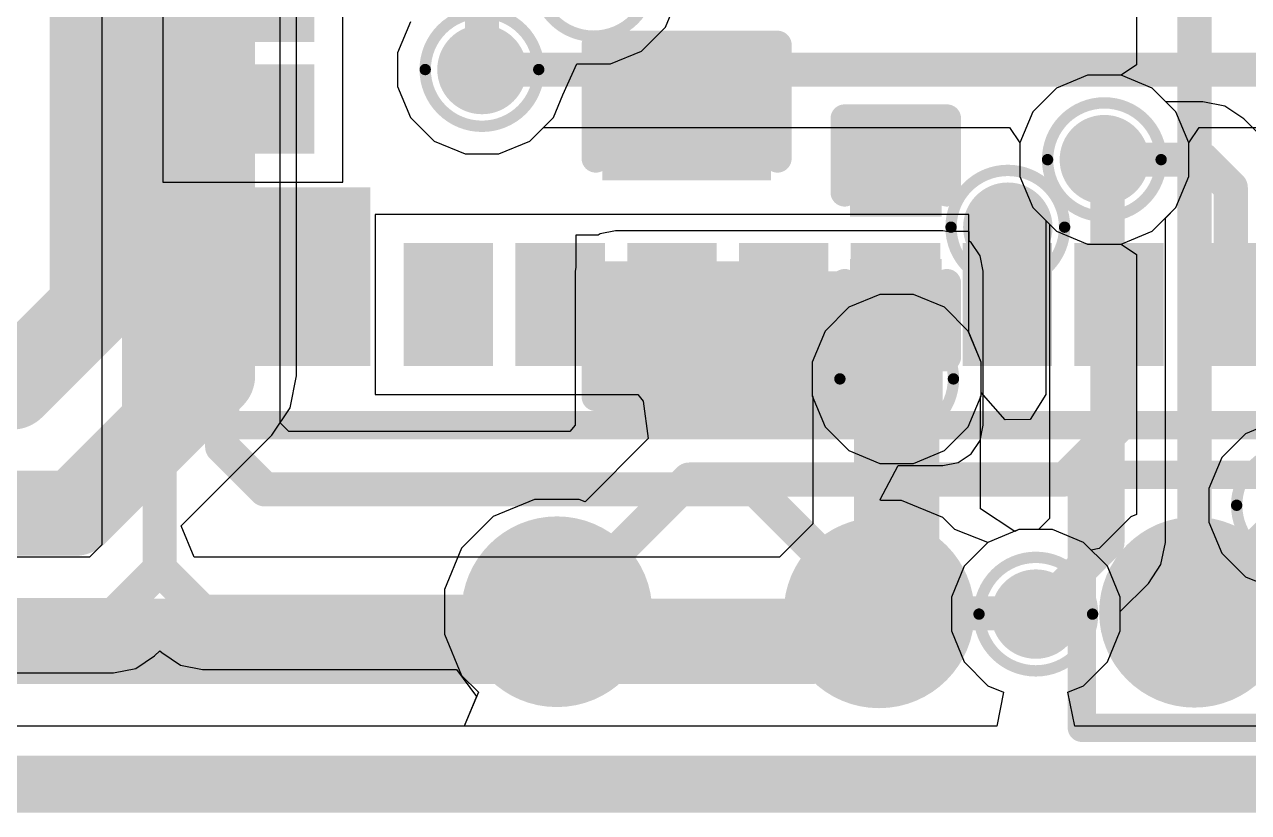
# Model space of a CAD drawing. Header units: inches. Extents: x -10 to 344, y -7 to 75.
# Drawn here: x 29.32 to 34.79, y -0.13 to 3.4 of the extents above; entities that cross this region are included whole.
import ezdxf

# ---------------------------------------------------------------- set-up
doc = ezdxf.new("R2010")
doc.units = ezdxf.units.IN
for name, color, linetype in [('Board Outline', 216, 'Continuous'), ('Bottom Layer', 5, 'Continuous'), ('Bottom Overlay', 54, 'Continuous'), ('Bottom Paste', 16, 'Continuous'), ('Bottom Solder', 6, 'Continuous'), ('Drill Drawing', 1, 'Continuous'), ('Mid Layer 1', 16, 'Continuous'), ('Mid Layer 2', 76, 'Continuous'), ('Top Layer', 1, 'Continuous'), ('Top Overlay', 2, 'Continuous'), ('Top Paste', 8, 'Continuous'), ('Top Solder', 216, 'Continuous'), ('Via Holes', 16, 'Continuous')]:
    doc.layers.add(name, color=color, linetype=linetype)

# ---------------------------------------------------------------- blocks, each defined once
blk = doc.blocks.new('T____________0_5___8')
at = {"layer": 'Top Layer'}
h = blk.add_hatch(color=1, dxfattribs=at)
edge = h.paths.add_edge_path()
edge.add_arc((0, 0), 0.325, 0, 360)
at = {"layer": 'Top Paste'}
h = blk.add_hatch(color=8, dxfattribs=at)
edge = h.paths.add_edge_path()
edge.add_arc((0, 0), 0.325, 0, 360)
at = {"layer": 'Top Solder'}
h = blk.add_hatch(color=216, dxfattribs=at)
edge = h.paths.add_edge_path()
edge.add_arc((0, 0), 0.4266, 0, 360)
blk = doc.blocks.new('T____________0_5___9')
at = {"layer": 'Top Layer'}
h = blk.add_hatch(color=1, dxfattribs=at)
edge = h.paths.add_edge_path()
edge.add_arc((0, 0), 0.325, 0, 360)
at = {"layer": 'Top Paste'}
h = blk.add_hatch(color=8, dxfattribs=at)
edge = h.paths.add_edge_path()
edge.add_arc((0, 0), 0.325, 0, 360)
at = {"layer": 'Top Solder'}
h = blk.add_hatch(color=216, dxfattribs=at)
edge = h.paths.add_edge_path()
edge.add_arc((0, 0), 0.4266, 0, 360)
blk = doc.blocks.new('NRF9151_LACA_R_30')
at = {"layer": 'Top Layer'}
for points in [[(1.4, 5.35), (1.4, 4.9), (1.1, 4.9), (1.1, 5.35)], [(1.9, 5.35), (1.9, 4.9), (1.6, 4.9), (1.6, 5.35)], [(2.4, 5.35), (2.4, 4.9), (2.1, 4.9), (2.1, 5.35)], [(2.9, 5.35), (2.9, 4.9), (2.6, 4.9), (2.6, 5.35)], [(3.4, 5.35), (3.4, 4.9), (3.1, 4.9), (3.1, 5.35)], [(3.9, 5.35), (3.9, 4.9), (3.6, 4.9), (3.6, 5.35)], [(4.4, 5.35), (4.4, 4.9), (4.1, 4.9), (4.1, 5.35)], [(4.6, 4.9), (4.6, 5.35), (4.9, 5.35), (4.9, 4.9)], [(5.15, 5.35), (5.85, 5.35), (5.85, 4.65), (5.15, 4.65)], [(5.4, 4.4), (5.85, 4.4), (5.85, 4.1), (5.4, 4.1)], [(5.4, 3.9), (5.85, 3.9), (5.85, 3.6), (5.4, 3.6)]]:
    blk.add_hatch(color=1, dxfattribs=at).paths.add_polyline_path(points)
at = {"layer": 'Top Paste'}
for points in [[(1.4, 5.35), (1.4, 4.9), (1.1, 4.9), (1.1, 5.35)], [(1.9, 5.35), (1.9, 4.9), (1.6, 4.9), (1.6, 5.35)], [(2.4, 5.35), (2.4, 4.9), (2.1, 4.9), (2.1, 5.35)], [(2.9, 5.35), (2.9, 4.9), (2.6, 4.9), (2.6, 5.35)], [(3.4, 5.35), (3.4, 4.9), (3.1, 4.9), (3.1, 5.35)], [(3.9, 5.35), (3.9, 4.9), (3.6, 4.9), (3.6, 5.35)], [(4.4, 5.35), (4.4, 4.9), (4.1, 4.9), (4.1, 5.35)], [(4.6, 4.9), (4.6, 5.35), (4.9, 5.35), (4.9, 4.9)], [(5.15, 5.35), (5.85, 5.35), (5.85, 4.65), (5.15, 4.65)], [(5.4, 4.4), (5.85, 4.4), (5.85, 4.1), (5.4, 4.1)], [(5.4, 3.9), (5.85, 3.9), (5.85, 3.6), (5.4, 3.6)]]:
    blk.add_hatch(color=8, dxfattribs=at).paths.add_polyline_path(points)
at = {"layer": 'Top Solder'}
for points in [[(1.45, 5.4), (1.45, 4.85), (1.05, 4.85), (1.05, 5.4)], [(1.95, 5.4), (1.95, 4.85), (1.55, 4.85), (1.55, 5.4)], [(2.45, 5.4), (2.45, 4.85), (2.05, 4.85), (2.05, 5.4)], [(2.95, 5.4), (2.95, 4.85), (2.55, 4.85), (2.55, 5.4)], [(3.45, 5.4), (3.45, 4.85), (3.05, 4.85), (3.05, 5.4)], [(3.95, 5.4), (3.95, 4.85), (3.55, 4.85), (3.55, 5.4)], [(4.45, 5.4), (4.45, 4.85), (4.05, 4.85), (4.05, 5.4)], [(4.55, 4.85), (4.55, 5.4), (4.95, 5.4), (4.95, 4.85)], [(5.1, 5.4), (5.9, 5.4), (5.9, 4.6), (5.1, 4.6)], [(5.35, 4.45), (5.9, 4.45), (5.9, 4.05), (5.35, 4.05)], [(5.35, 3.95), (5.9, 3.95), (5.9, 3.55), (5.35, 3.55)]]:
    blk.add_hatch(color=216, dxfattribs=at).paths.add_polyline_path(points)
at = {"layer": 'Top Overlay', "const_width": 0.127}
for points in [[(6.1468, 5.6642), (-6.1468, 5.6642)], [(6.1468, 5.6642), (6.1468, -5.6642)]]:
    blk.add_lwpolyline(points, dxfattribs=at)
at = {"layer": 'Top Overlay', "const_width": 0.0635}
blk.add_lwpolyline([(6.115, 5.6642, 1), (6.1786, 5.6642, 1)], format="xyb", close=True, dxfattribs=at)
blk.add_lwpolyline([(6.115, 5.6642, 1), (6.1786, 5.6642, 1)], format="xyb", close=True, dxfattribs=at)
blk = doc.blocks.new('T____________0_5___36')
at = {"layer": 'Top Layer'}
h = blk.add_hatch(color=1, dxfattribs=at)
edge = h.paths.add_edge_path()
edge.add_arc((0, 0), 0.325, 0, 360)
at = {"layer": 'Top Paste'}
h = blk.add_hatch(color=8, dxfattribs=at)
edge = h.paths.add_edge_path()
edge.add_arc((0, 0), 0.325, 0, 360)
at = {"layer": 'Top Solder'}
h = blk.add_hatch(color=216, dxfattribs=at)
edge = h.paths.add_edge_path()
edge.add_arc((0, 0), 0.4266, 0, 360)
blk = doc.blocks.new('T____________0_5___B_39')
at = {"layer": 'Bottom Layer'}
h = blk.add_hatch(color=5, dxfattribs=at)
edge = h.paths.add_edge_path()
edge.add_arc((0, 0), 0.325, 0, 360)
at = {"layer": 'Bottom Paste'}
h = blk.add_hatch(color=16, dxfattribs=at)
edge = h.paths.add_edge_path()
edge.add_arc((0, 0), 0.325, 0, 360)
at = {"layer": 'Bottom Solder'}
h = blk.add_hatch(color=6, dxfattribs=at)
edge = h.paths.add_edge_path()
edge.add_arc((0, 0), 0.4266, 0, 360)
blk = doc.blocks.new('T____________0_5___B_40')
at = {"layer": 'Bottom Layer'}
h = blk.add_hatch(color=5, dxfattribs=at)
edge = h.paths.add_edge_path()
edge.add_arc((0, 0), 0.325, 0, 360)
at = {"layer": 'Bottom Paste'}
h = blk.add_hatch(color=16, dxfattribs=at)
edge = h.paths.add_edge_path()
edge.add_arc((0, 0), 0.325, 0, 360)
at = {"layer": 'Bottom Solder'}
h = blk.add_hatch(color=6, dxfattribs=at)
edge = h.paths.add_edge_path()
edge.add_arc((0, 0), 0.4266, 0, 360)
blk = doc.blocks.new('T____________0_5___B_41')
at = {"layer": 'Bottom Layer'}
h = blk.add_hatch(color=5, dxfattribs=at)
edge = h.paths.add_edge_path()
edge.add_arc((0, 0), 0.325, 0, 360)
at = {"layer": 'Bottom Paste'}
h = blk.add_hatch(color=16, dxfattribs=at)
edge = h.paths.add_edge_path()
edge.add_arc((0, 0), 0.325, 0, 360)
at = {"layer": 'Bottom Solder'}
h = blk.add_hatch(color=6, dxfattribs=at)
edge = h.paths.add_edge_path()
edge.add_arc((0, 0), 0.4266, 0, 360)
blk = doc.blocks.new('C___0402_B_98')
at = {"layer": 'Bottom Layer'}
for points in [[(-0.2413, 0.3175), (-0.2413, -0.3175), (-0.6985, -0.3175), (-0.6985, 0.3175)], [(0.6985, 0.3175), (0.6985, -0.3175), (0.2413, -0.3175), (0.2413, 0.3175)]]:
    blk.add_hatch(color=5, dxfattribs=at).paths.add_polyline_path(points)
at = {"layer": 'Bottom Paste'}
for points in [[(-0.2413, 0.3175), (-0.2413, -0.3175), (-0.6985, -0.3175), (-0.6985, 0.3175)], [(0.6985, 0.3175), (0.6985, -0.3175), (0.2413, -0.3175), (0.2413, 0.3175)]]:
    blk.add_hatch(color=16, dxfattribs=at).paths.add_polyline_path(points)
at = {"layer": 'Bottom Solder'}
for points in [[(-0.1813, 0.3775), (-0.1813, -0.3775), (-0.7585, -0.3775), (-0.7585, 0.3775)], [(0.7585, 0.3775), (0.7585, -0.3775), (0.1813, -0.3775), (0.1813, 0.3775)]]:
    blk.add_hatch(color=6, dxfattribs=at).paths.add_polyline_path(points)
at = {"layer": 'Bottom Overlay', "const_width": 0.127}
for points in [[(-0.7874, -0.4064), (-0.7874, 0.4064)], [(-0.2794, 0.4064), (-0.7874, 0.4064)], [(0.7874, 0.4064), (0.2794, 0.4064)], [(0.7874, -0.4064), (0.7874, 0.4064)], [(-0.2794, -0.4064), (-0.7874, -0.4064)], [(0.7874, -0.4064), (0.2794, -0.4064)]]:
    blk.add_lwpolyline(points, dxfattribs=at)
at = {"layer": 'Bottom Overlay', "const_width": 0.0635}
for points in [[(-0.8191, 0.4064, 1), (-0.7556, 0.4064, 1)], [(-0.8191, 0.4064, 1), (-0.7556, 0.4064, 1)], [(-0.3111, 0.4064, 1), (-0.2477, 0.4064, 1)], [(0.2477, 0.4064, 1), (0.3111, 0.4064, 1)], [(0.7556, 0.4064, 1), (0.8191, 0.4064, 1)], [(0.7556, 0.4064, 1), (0.8191, 0.4064, 1)], [(-0.8191, -0.4064, 1), (-0.7556, -0.4064, 1)], [(-0.8191, -0.4064, 1), (-0.7556, -0.4064, 1)], [(-0.3111, -0.4064, 1), (-0.2477, -0.4064, 1)], [(0.2477, -0.4064, 1), (0.3111, -0.4064, 1)], [(0.7556, -0.4064, 1), (0.8191, -0.4064, 1)], [(0.7556, -0.4064, 1), (0.8191, -0.4064, 1)]]:
    blk.add_lwpolyline(points, format="xyb", close=True, dxfattribs=at)
blk = doc.blocks.new('CAP_0201_B_99')
at = {"layer": 'Bottom Layer'}
for points in [[(-0.45, 0.15), (-0.15, 0.15), (-0.15, -0.15), (-0.45, -0.15)], [(0.15, 0.15), (0.45, 0.15), (0.45, -0.15), (0.15, -0.15)]]:
    blk.add_hatch(color=5, dxfattribs=at).paths.add_polyline_path(points)
at = {"layer": 'Bottom Paste'}
for points in [[(-0.45, 0.15), (-0.15, 0.15), (-0.15, -0.15), (-0.45, -0.15)], [(0.15, 0.15), (0.45, 0.15), (0.45, -0.15), (0.15, -0.15)]]:
    blk.add_hatch(color=16, dxfattribs=at).paths.add_polyline_path(points)
at = {"layer": 'Bottom Solder'}
for points in [[(-0.505, 0.205), (-0.095, 0.205), (-0.095, -0.205), (-0.505, -0.205)], [(0.095, 0.205), (0.505, 0.205), (0.505, -0.205), (0.095, -0.205)]]:
    blk.add_hatch(color=6, dxfattribs=at).paths.add_polyline_path(points)
at = {"layer": 'Bottom Overlay', "const_width": 0.127}
for points in [[(-0.2032, 0.2286), (-0.5334, 0.2286)], [(-0.5334, -0.2286), (-0.5334, 0.2286)], [(0.5334, 0.2286), (0.2032, 0.2286)], [(0.5334, -0.2286), (0.5334, 0.2286)], [(-0.2032, -0.2286), (-0.5334, -0.2286)], [(0.5334, -0.2286), (0.2032, -0.2286)]]:
    blk.add_lwpolyline(points, dxfattribs=at)
at = {"layer": 'Bottom Overlay', "const_width": 0.0635}
for points in [[(-0.5651, 0.2286, 1), (-0.5016, 0.2286, 1)], [(-0.5651, 0.2286, 1), (-0.5016, 0.2286, 1)], [(-0.2349, 0.2286, 1), (-0.1714, 0.2286, 1)], [(0.1714, 0.2286, 1), (0.2349, 0.2286, 1)], [(0.5016, 0.2286, 1), (0.5651, 0.2286, 1)], [(0.5016, 0.2286, 1), (0.5651, 0.2286, 1)], [(-0.5651, -0.2286, 1), (-0.5016, -0.2286, 1)], [(-0.5651, -0.2286, 1), (-0.5016, -0.2286, 1)], [(-0.2349, -0.2286, 1), (-0.1714, -0.2286, 1)], [(0.1714, -0.2286, 1), (0.2349, -0.2286, 1)], [(0.5016, -0.2286, 1), (0.5651, -0.2286, 1)], [(0.5016, -0.2286, 1), (0.5651, -0.2286, 1)]]:
    blk.add_lwpolyline(points, format="xyb", close=True, dxfattribs=at)

msp = doc.modelspace()

# ---------------------------------------------------------------- hatches: boundary and pattern name
at = {"layer": 'Bottom Layer'}
h = msp.add_hatch(color=5, dxfattribs=at)
edge = h.paths.add_edge_path()
edge.add_arc((31.3629, 3.199), 0.2, 0, 360)
h = msp.add_hatch(color=5, dxfattribs=at)
edge = h.paths.add_edge_path()
edge.add_arc((34.1472, 2.7958), 0.2, 0, 360)
h = msp.add_hatch(color=5, dxfattribs=at)
edge = h.paths.add_edge_path()
edge.add_arc((33.7153, 2.4937), 0.2, 0, 360)
msp.add_hatch(color=5, dxfattribs=at).paths.add_polyline_path([(31.961, 1.6084), (33.4239, 1.6084), (33.4239, 2.2963), (31.961, 2.2963)])
h = msp.add_hatch(color=5, dxfattribs=at)
edge = h.paths.add_edge_path()
edge.add_arc((33.2181, 1.8149), 0.2, 0, 360)
h = msp.add_hatch(color=5, dxfattribs=at)
edge = h.paths.add_edge_path()
edge.add_arc((33.8405, 0.7626), 0.2, 0, 360)
at = {"layer": 'Mid Layer 1'}
h = msp.add_hatch(color=16, dxfattribs=at)
edge = h.paths.add_edge_path()
edge.add_arc((31.3629, 3.199), 0.2, 0, 360)
h = msp.add_hatch(color=16, dxfattribs=at)
edge = h.paths.add_edge_path()
edge.add_arc((34.1472, 2.7958), 0.2, 0, 360)
h = msp.add_hatch(color=16, dxfattribs=at)
edge = h.paths.add_edge_path()
edge.add_arc((33.7153, 2.4937), 0.2, 0, 360)
h = msp.add_hatch(color=16, dxfattribs=at)
edge = h.paths.add_edge_path()
edge.add_arc((33.2181, 1.8149), 0.2, 0, 360)
h = msp.add_hatch(color=16, dxfattribs=at)
edge = h.paths.add_edge_path()
edge.add_arc((33.8405, 0.7626), 0.2, 0, 360)
at = {"layer": 'Mid Layer 2'}
h = msp.add_hatch(color=76, dxfattribs=at)
edge = h.paths.add_edge_path()
edge.add_arc((31.3629, 3.199), 0.2, 0, 360)
h = msp.add_hatch(color=76, dxfattribs=at)
edge = h.paths.add_edge_path()
edge.add_arc((34.1472, 2.7958), 0.2, 0, 360)
h = msp.add_hatch(color=76, dxfattribs=at)
edge = h.paths.add_edge_path()
edge.add_arc((33.7153, 2.4937), 0.2, 0, 360)
h = msp.add_hatch(color=76, dxfattribs=at)
edge = h.paths.add_edge_path()
edge.add_arc((33.2181, 1.8149), 0.2, 0, 360)
h = msp.add_hatch(color=76, dxfattribs=at)
edge = h.paths.add_edge_path()
edge.add_arc((33.8405, 0.7626), 0.2, 0, 360)
at = {"layer": 'Top Layer'}
h = msp.add_hatch(color=1, dxfattribs=at)
edge = h.paths.add_edge_path()
edge.add_arc((31.3629, 3.199), 0.2, 0, 360)
h = msp.add_hatch(color=1, dxfattribs=at)
edge = h.paths.add_edge_path()
edge.add_arc((34.1472, 2.7958), 0.2, 0, 360)
h = msp.add_hatch(color=1, dxfattribs=at)
edge = h.paths.add_edge_path()
edge.add_arc((33.7153, 2.4937), 0.2, 0, 360)
h = msp.add_hatch(color=1, dxfattribs=at)
edge = h.paths.add_edge_path()
edge.add_arc((33.2181, 1.8149), 0.2, 0, 360)
h = msp.add_hatch(color=1, dxfattribs=at)
edge = h.paths.add_edge_path()
edge.add_arc((33.8405, 0.7626), 0.2, 0, 360)
at = {"layer": 'Via Holes'}
h = msp.add_hatch(color=7, dxfattribs=at)
edge = h.paths.add_edge_path()
edge.add_arc((31.3629, 3.199), 0.1, 0, 360)
h = msp.add_hatch(color=7, dxfattribs=at)
edge = h.paths.add_edge_path()
edge.add_arc((34.1472, 2.7958), 0.1, 0, 360)
h = msp.add_hatch(color=7, dxfattribs=at)
edge = h.paths.add_edge_path()
edge.add_arc((33.7153, 2.4937), 0.1, 0, 360)
h = msp.add_hatch(color=7, dxfattribs=at)
edge = h.paths.add_edge_path()
edge.add_arc((33.2181, 1.8149), 0.1, 0, 360)
h = msp.add_hatch(color=7, dxfattribs=at)
edge = h.paths.add_edge_path()
edge.add_arc((33.8405, 0.7626), 0.1, 0, 360)

# ---------------------------------------------------------------- linework, layer by layer
at = {"layer": 'Board Outline', "const_width": 0.254}
msp.add_lwpolyline([(0, 0.0019), (39.6569, 0.0019)], dxfattribs=at)
at = {"layer": 'Bottom Layer'}
for p, q in [((29.6622, 6.3744), (29.6622, 1.0725)), ((34.2914, 5.706), (34.2914, 3.2197)), ((30.4596, 1.6189), (30.4596, 3.8528)), ((32.1832, 3.3882), (32.2407, 3.527)), ((31.0426, 3.413), (30.9851, 3.2741)), ((32.0769, 3.2819), (32.1832, 3.3882)), ((30.9851, 3.2741), (30.9851, 3.1238)), ((31.938, 3.2244), (32.0769, 3.2819)), ((31.7248, 3.0855), (31.7877, 3.2244)), ((31.7877, 3.2244), (31.938, 3.2244)), ((34.2914, 3.2197), (34.2223, 3.1736)), ((30.9851, 3.1238), (31.0426, 2.985)), ((34.0721, 3.1736), (33.9332, 3.1161)), ((34.2223, 3.1736), (34.0721, 3.1736)), ((31.6832, 2.985), (31.7248, 3.0855)), ((33.9332, 3.1161), (33.8269, 3.0098)), ((31.0426, 2.985), (31.1489, 2.8787)), ((31.5769, 2.8787), (31.6832, 2.985)), ((33.8269, 3.0098), (33.7694, 2.8709)), ((31.1489, 2.8787), (31.2877, 2.8212)), ((31.438, 2.8212), (31.5769, 2.8787)), ((33.7694, 2.8709), (33.7694, 2.7206)), ((31.2877, 2.8212), (31.438, 2.8212)), ((33.7694, 2.7206), (33.8269, 2.5818)), ((33.8269, 2.5818), (33.9332, 2.4755)), ((31.961, 2.4776), (31.8916, 2.4638)), ((33.4239, 2.4776), (31.961, 2.4776)), ((33.4414, 2.4741), (33.4239, 2.4776)), ((33.542, 2.4741), (33.4414, 2.4741)), ((33.542, 2.4312), (33.542, 2.4741)), ((33.9332, 2.4755), (34.0721, 2.418)), ((31.8834, 2.4583), (31.7832, 2.4583)), ((31.7832, 2.4583), (31.7832, 2.3138)), ((31.8916, 2.4638), (31.8834, 2.4583)), ((33.552, 2.4245), (33.542, 2.4312)), ((33.5913, 2.3657), (33.552, 2.4245)), ((34.0721, 2.418), (34.2223, 2.418)), ((34.2223, 2.418), (34.2914, 2.3718)), ((33.6051, 2.2963), (33.5913, 2.3657)), ((34.2914, 2.3718), (34.2914, 1.2079)), ((31.7832, 2.3138), (31.7797, 2.2963)), ((31.7797, 2.2963), (31.7797, 1.6084)), ((33.6051, 1.6084), (33.6051, 2.2963)), ((30.4992, 1.5793), (30.4596, 1.6189)), ((31.7797, 1.6084), (31.7558, 1.5793)), ((33.5913, 1.539), (33.6051, 1.6084)), ((31.7558, 1.5793), (30.4992, 1.5793)), ((33.552, 1.4802), (33.5913, 1.539)), ((33.4932, 1.4409), (33.552, 1.4802)), ((33.144, 1.2747), (33.2255, 1.4271)), ((33.2255, 1.4271), (33.4239, 1.4271)), ((33.4239, 1.4271), (33.4932, 1.4409)), ((33.1464, 1.2711), (33.144, 1.2747)), ((33.2396, 1.2711), (33.1464, 1.2711)), ((33.4244, 1.1945), (33.2396, 1.2711)), ((34.2914, 1.2079), (34.2656, 1.1972)), ((33.4777, 1.1412), (33.4244, 1.1945)), ((34.2656, 1.1972), (34.1241, 1.0557)), ((33.6265, 1.0829), (33.4777, 1.1412)), ((33.7653, 1.1404), (33.6265, 1.0829)), ((33.9156, 1.1404), (33.7653, 1.1404)), ((34.0545, 1.0829), (33.9156, 1.1404)), ((29.6622, 1.0725), (29.6077, 1.0179)), ((34.0887, 1.0487), (34.0545, 1.0829)), ((34.1241, 1.0557), (34.0887, 1.0487)), ((29.6077, 1.0179), (24.3222, 1.0179)), ((29.814, 0.5197), (29.898, 0.5758)), ((29.898, 0.5758), (29.9212, 0.599)), ((29.9212, 0.599), (29.9301, 0.5901)), ((29.9301, 0.5901), (30.0141, 0.5339)), ((24.1992, 0.4999), (29.7149, 0.4999)), ((29.7149, 0.4999), (29.814, 0.5197)), ((30.0141, 0.5339), (30.1132, 0.5142)), ((30.1132, 0.5142), (31.2489, 0.5142)), ((31.2489, 0.5142), (31.3391, 0.3941)), ((31.3391, 0.3941), (31.2839, 0.2608)), ((31.2839, 0.2608), (0.259, 0.2608))]:
    msp.add_line(p, q, dxfattribs=at)
at = {"layer": 'Bottom Layer', "const_width": 0.1524}
for points in [[(29.9212, 0.9652), (29.9212, 6.3744)], [(34.5504, 0.7709), (34.5504, 5.8132)], [(30.2006, 1.5116), (30.2006, 5.4053)], [(30.2006, 1.5116), (30.3919, 1.3203)], [(30.3919, 1.3203), (32.5875, 1.3203)], [(32.5875, 1.3203), (33.1395, 0.7683)], [(29.7149, 0.7589), (29.9212, 0.9652)], [(29.9212, 0.9652), (30.1132, 0.7732)], [(24.1992, 0.7589), (29.7149, 0.7589)], [(30.1132, 0.7732), (31.6981, 0.7732)]]:
    msp.add_lwpolyline(points, dxfattribs=at)
at = {"layer": 'Bottom Layer', "const_width": 0.0762}
for points in [[(30.1625, 1.5116, 1), (30.2387, 1.5116, 1)], [(30.1625, 1.5116, 1), (30.2387, 1.5116, 1)], [(30.3538, 1.3203, 1), (30.43, 1.3203, 1)], [(30.3538, 1.3203, 1), (30.43, 1.3203, 1)], [(32.5494, 1.3203, 1), (32.6256, 1.3203, 1)], [(32.5494, 1.3203, 1), (32.6256, 1.3203, 1)], [(29.8831, 0.9652, 1), (29.9593, 0.9652, 1)], [(29.8831, 0.9652, 1), (29.9593, 0.9652, 1)], [(29.8831, 0.9652, 1), (29.9593, 0.9652, 1)], [(29.6768, 0.7589, 1), (29.753, 0.7589, 1)], [(29.6768, 0.7589, 1), (29.753, 0.7589, 1)], [(30.0751, 0.7732, 1), (30.1513, 0.7732, 1)], [(30.0751, 0.7732, 1), (30.1513, 0.7732, 1)], [(31.66, 0.7732, 1), (31.7362, 0.7732, 1)], [(33.1014, 0.7683, 1), (33.1776, 0.7683, 1)], [(34.5123, 0.7709, 1), (34.5885, 0.7709, 1)]]:
    msp.add_lwpolyline(points, format="xyb", close=True, dxfattribs=at)
at = {"layer": 'Drill Drawing'}
for points, const_width in [([(32.1169, 3.6022, 1), (31.6089, 3.6022, 1)], 0.0508), ([(31.6169, 3.199, 1), (31.1089, 3.199, 1)], 0.0508), ([(31.0962, 3.199, 1), (31.1216, 3.199, 1)], 0.0254), ([(31.6042, 3.199, 1), (31.6296, 3.199, 1)], 0.0254), ([(34.4012, 2.7958, 1), (33.8932, 2.7958, 1)], 0.0508), ([(33.8805, 2.7958, 1), (33.9059, 2.7958, 1)], 0.0254), ([(34.3885, 2.7958, 1), (34.4139, 2.7958, 1)], 0.0254), ([(33.9693, 2.4937, 1), (33.4613, 2.4937, 1)], 0.0508), ([(33.4486, 2.4937, 1), (33.474, 2.4937, 1)], 0.0254), ([(33.9566, 2.4937, 1), (33.982, 2.4937, 1)], 0.0254), ([(33.4721, 1.8149, 1), (32.9641, 1.8149, 1)], 0.0508), ([(32.9514, 1.8149, 1), (32.9768, 1.8149, 1)], 0.0254), ([(33.4594, 1.8149, 1), (33.4848, 1.8149, 1)], 0.0254), ([(35.2471, 1.2495, 1), (34.7391, 1.2495, 1)], 0.0508), ([(34.7264, 1.2495, 1), (34.7518, 1.2495, 1)], 0.0254), ([(34.0945, 0.7626, 1), (33.5865, 0.7626, 1)], 0.0508), ([(33.5738, 0.7626, 1), (33.5992, 0.7626, 1)], 0.0254), ([(34.0818, 0.7626, 1), (34.1072, 0.7626, 1)], 0.0254)]:
    msp.add_lwpolyline(points, format="xyb", close=True, dxfattribs=dict(at, const_width=const_width))
at = {"layer": 'Mid Layer 1'}
for p, q in [((32.1832, 3.3882), (32.2407, 3.527)), ((31.0426, 3.413), (30.9851, 3.2741)), ((32.0769, 3.2819), (32.1832, 3.3882)), ((30.9851, 3.2741), (30.9851, 3.1238)), ((31.938, 3.2244), (32.0769, 3.2819)), ((31.7248, 3.0855), (31.7877, 3.2244)), ((31.7877, 3.2244), (31.938, 3.2244)), ((30.9851, 3.1238), (31.0426, 2.985)), ((34.0721, 3.1736), (33.9332, 3.1161)), ((34.2223, 3.1736), (34.0721, 3.1736)), ((34.3612, 3.1161), (34.2223, 3.1736)), ((31.6832, 2.985), (31.7248, 3.0855)), ((33.9332, 3.1161), (33.8269, 3.0098)), ((34.4675, 3.0098), (34.3612, 3.1161)), ((31.0426, 2.985), (31.1489, 2.8787)), ((31.5769, 2.8787), (31.6832, 2.985)), ((33.8269, 3.0098), (33.7694, 2.8709)), ((34.525, 2.8709), (34.4675, 3.0098)), ((31.1489, 2.8787), (31.2877, 2.8212)), ((31.438, 2.8212), (31.5769, 2.8787)), ((33.7694, 2.8709), (33.7694, 2.7206)), ((34.525, 2.7206), (34.525, 2.8709)), ((31.2877, 2.8212), (31.438, 2.8212)), ((33.7694, 2.7206), (33.8269, 2.5818)), ((34.4675, 2.5818), (34.525, 2.7206)), ((33.8269, 2.5818), (33.9332, 2.4755)), ((34.3612, 2.4755), (34.4675, 2.5818)), ((33.9332, 2.4755), (34.0721, 2.418)), ((34.2223, 2.418), (34.3612, 2.4755)), ((34.0721, 2.418), (34.2223, 2.418)), ((33.143, 2.1927), (33.0041, 2.1352)), ((33.2933, 2.1927), (33.143, 2.1927)), ((33.4321, 2.1352), (33.2933, 2.1927)), ((33.0041, 2.1352), (32.8978, 2.0289)), ((33.5384, 2.0289), (33.4321, 2.1352)), ((32.8978, 2.0289), (32.8403, 1.8901)), ((33.5959, 1.8901), (33.5384, 2.0289)), ((32.8403, 1.8901), (32.8403, 1.7398)), ((33.5959, 1.7398), (33.5959, 1.8901)), ((32.8403, 1.7398), (32.8978, 1.6009)), ((33.5384, 1.6009), (33.5959, 1.7398)), ((32.8978, 1.6009), (33.0041, 1.4946)), ((33.4321, 1.4946), (33.5384, 1.6009)), ((34.918, 1.6273), (34.7791, 1.5698)), ((34.7791, 1.5698), (34.6728, 1.4636)), ((33.0041, 1.4946), (33.143, 1.4371)), ((33.2933, 1.4371), (33.4321, 1.4946)), ((33.143, 1.4371), (33.2933, 1.4371)), ((34.6728, 1.4636), (34.6153, 1.3247)), ((34.6153, 1.3247), (34.6153, 1.1744)), ((34.6153, 1.1744), (34.6728, 1.0355)), ((33.7653, 1.1404), (33.6265, 1.0829)), ((33.9156, 1.1404), (33.7653, 1.1404)), ((34.0545, 1.0829), (33.9156, 1.1404)), ((33.6265, 1.0829), (33.5202, 0.9766)), ((34.1608, 0.9766), (34.0545, 1.0829)), ((34.6728, 1.0355), (34.7791, 0.9293)), ((33.5202, 0.9766), (33.4627, 0.8378)), ((34.2183, 0.8378), (34.1608, 0.9766)), ((34.7791, 0.9293), (34.918, 0.8717)), ((33.4627, 0.8378), (33.4627, 0.6875)), ((34.2183, 0.6875), (34.2183, 0.8378)), ((33.4627, 0.6875), (33.5202, 0.5486)), ((34.1608, 0.5486), (34.2183, 0.6875)), ((33.5202, 0.5486), (33.6265, 0.4423)), ((34.0545, 0.4423), (34.1608, 0.5486)), ((33.6265, 0.4423), (33.6967, 0.4132)), ((33.9843, 0.4132), (34.0545, 0.4423)), ((33.6967, 0.4132), (33.6664, 0.2608)), ((34.0146, 0.2608), (33.9843, 0.4132)), ((33.6664, 0.2608), (0.259, 0.2608)), ((37.9779, 0.2608), (34.0146, 0.2608))]:
    msp.add_line(p, q, dxfattribs=at)
at = {"layer": 'Mid Layer 2'}
for p, q in [((30.5331, 1.829), (30.5331, 3.7077)), ((31.0426, 3.413), (30.9851, 3.2741)), ((30.9851, 3.2741), (30.9851, 3.1238)), ((30.9851, 3.1238), (31.0426, 2.985)), ((31.0426, 2.985), (31.1489, 2.8787)), ((31.5769, 2.8787), (31.6382, 2.94)), ((31.6382, 2.94), (33.7232, 2.94)), ((33.7232, 2.94), (33.7694, 2.8709)), ((34.525, 2.8709), (34.5712, 2.94)), ((34.5712, 2.94), (36.7638, 2.94)), ((31.1489, 2.8787), (31.2877, 2.8212)), ((31.438, 2.8212), (31.5769, 2.8787)), ((33.7694, 2.8709), (33.7694, 2.7206)), ((34.525, 2.7206), (34.525, 2.8709)), ((31.2877, 2.8212), (31.438, 2.8212)), ((33.7694, 2.7206), (33.8269, 2.5818)), ((34.4675, 2.5818), (34.525, 2.7206)), ((33.8269, 2.5818), (33.9022, 2.5065)), ((34.4201, 2.5344), (34.4675, 2.5818)), ((34.4201, 1.0833), (34.4201, 2.5344)), ((33.9022, 2.5065), (33.9022, 1.1906)), ((33.143, 2.1927), (33.0041, 2.1352)), ((33.2933, 2.1927), (33.143, 2.1927)), ((33.4321, 2.1352), (33.2933, 2.1927)), ((33.0041, 2.1352), (32.8978, 2.0289)), ((33.5384, 2.0289), (33.4321, 2.1352)), ((32.8978, 2.0289), (32.8403, 1.8901)), ((33.5959, 1.8901), (33.5384, 2.0289)), ((32.8403, 1.8901), (32.8403, 1.7398)), ((33.5959, 1.7398), (33.5959, 1.8901)), ((30.5045, 1.6853), (30.5331, 1.829)), ((32.8403, 1.7398), (32.8426, 1.7343)), ((32.8426, 1.7343), (32.8426, 1.1658)), ((33.5936, 1.7343), (33.5959, 1.7398)), ((33.5936, 1.2343), (33.5936, 1.7343)), ((30.4231, 1.5634), (30.5045, 1.6853)), ((34.918, 1.6273), (34.7791, 1.5698)), ((30.0171, 1.1574), (30.4231, 1.5634)), ((34.7791, 1.5698), (34.6728, 1.4636)), ((34.6728, 1.4636), (34.6153, 1.3247)), ((34.6153, 1.3247), (34.6153, 1.1744)), ((33.746, 1.1324), (33.5936, 1.2343)), ((30.0754, 1.0166), (30.0171, 1.1574)), ((32.8426, 1.1658), (32.6934, 1.0166)), ((33.9022, 1.1906), (33.852, 1.1404)), ((34.6153, 1.1744), (34.6728, 1.0355)), ((33.7653, 1.1404), (33.746, 1.1324)), ((33.852, 1.1404), (33.7653, 1.1404)), ((34.4004, 0.9842), (34.4201, 1.0833)), ((32.6934, 1.0166), (30.0754, 1.0166)), ((34.6728, 1.0355), (34.7791, 0.9293)), ((34.3443, 0.9002), (34.4004, 0.9842)), ((34.2183, 0.7742), (34.3443, 0.9002)), ((34.7791, 0.9293), (34.918, 0.8717)), ((34.2183, 0.6875), (34.2183, 0.7742)), ((34.1608, 0.5486), (34.2183, 0.6875)), ((34.0545, 0.4423), (34.1608, 0.5486)), ((33.9843, 0.4132), (34.0545, 0.4423)), ((34.0146, 0.2608), (33.9843, 0.4132)), ((37.9779, 0.2608), (34.0146, 0.2608))]:
    msp.add_line(p, q, dxfattribs=at)
for points, const_width in [([(29.6197, 2.1369), (29.6197, 8.7422)], 0.381), ([(30.1576, 1.829), (30.1576, 8.4316)], 0.381), ([(31.3629, 3.199), (37.5414, 3.199)], 0.1524), ([(34.1472, 2.7958), (34.1612, 2.7818)], 0.1524), ([(34.1612, 1.0833), (34.1612, 2.7818)], 0.1524), ([(29.2615, 1.7787), (29.6197, 2.1369)], 0.381), ([(29.5428, 1.2141), (30.1576, 1.829)], 0.381), ([(33.2181, 1.0103), (33.2181, 1.8149)], 0.381), ([(25.6303, 1.7787), (29.2615, 1.7787)], 0.381), ([(24.8465, 1.2141), (29.5428, 1.2141)], 0.381), ([(32.8489, 0.641), (33.2181, 1.0103)], 0.381), ([(33.8405, 0.7626), (34.1612, 1.0833)], 0.1524), ([(24.6026, 0.641), (32.8489, 0.641)], 0.381)]:
    msp.add_lwpolyline(points, dxfattribs=dict(at, const_width=const_width))
for points, const_width in [([(31.3248, 3.199, 1), (31.401, 3.199, 1)], 0.0762), ([(34.1091, 2.7958, 1), (34.1853, 2.7958, 1)], 0.0762), ([(34.1231, 2.7818, 1), (34.1993, 2.7818, 1)], 0.0762), ([(34.1231, 2.7818, 1), (34.1993, 2.7818, 1)], 0.0762), ([(29.5244, 2.1369, 1), (29.7149, 2.1369, 1)], 0.1905), ([(29.5244, 2.1369, 1), (29.7149, 2.1369, 1)], 0.1905), ([(30.0624, 1.829, 1), (30.2529, 1.829, 1)], 0.1905), ([(30.0624, 1.829, 1), (30.2529, 1.829, 1)], 0.1905), ([(33.1229, 1.8149, 1), (33.3134, 1.8149, 1)], 0.1905), ([(29.1662, 1.7787, 1), (29.3567, 1.7787, 1)], 0.1905), ([(29.1662, 1.7787, 1), (29.3567, 1.7787, 1)], 0.1905), ([(29.4475, 1.2141, 1), (29.638, 1.2141, 1)], 0.1905), ([(29.4475, 1.2141, 1), (29.638, 1.2141, 1)], 0.1905), ([(33.1229, 1.0103, 1), (33.3134, 1.0103, 1)], 0.1905), ([(33.1229, 1.0103, 1), (33.3134, 1.0103, 1)], 0.1905), ([(34.1231, 1.0833, 1), (34.1993, 1.0833, 1)], 0.0762), ([(34.1231, 1.0833, 1), (34.1993, 1.0833, 1)], 0.0762), ([(32.7537, 0.641, 1), (32.9442, 0.641, 1)], 0.1905), ([(32.7537, 0.641, 1), (32.9442, 0.641, 1)], 0.1905), ([(33.8024, 0.7626, 1), (33.8786, 0.7626, 1)], 0.0762)]:
    msp.add_lwpolyline(points, format="xyb", close=True, dxfattribs=dict(at, const_width=const_width))
at = {"layer": 'Top Layer'}
for p, q in [((29.9351, 3.6948), (29.9351, 2.6948)), ((30.7407, 2.6948), (30.7407, 3.5478)), ((32.1832, 3.3882), (32.2407, 3.527)), ((31.0426, 3.413), (30.9851, 3.2741)), ((32.0769, 3.2819), (32.1832, 3.3882)), ((30.9851, 3.2741), (30.9851, 3.1238)), ((31.938, 3.2244), (32.0769, 3.2819)), ((31.7248, 3.0855), (31.7877, 3.2244)), ((31.7877, 3.2244), (31.938, 3.2244)), ((30.9851, 3.1238), (31.0426, 2.985)), ((34.0721, 3.1736), (33.9332, 3.1161)), ((34.2223, 3.1736), (34.0721, 3.1736)), ((34.3612, 3.1161), (34.2223, 3.1736)), ((31.6832, 2.985), (31.7248, 3.0855)), ((33.9332, 3.1161), (33.8269, 3.0098)), ((34.4225, 3.0548), (34.3612, 3.1161)), ((34.5877, 3.0548), (34.4225, 3.0548)), ((34.6868, 3.035), (34.5877, 3.0548)), ((34.7708, 2.9789), (34.6868, 3.035)), ((31.0426, 2.985), (31.1489, 2.8787)), ((31.5769, 2.8787), (31.6832, 2.985)), ((33.8269, 3.0098), (33.7694, 2.8709)), ((34.896, 2.8537), (34.7708, 2.9789)), ((31.1489, 2.8787), (31.2877, 2.8212)), ((31.438, 2.8212), (31.5769, 2.8787)), ((33.7694, 2.8709), (33.7694, 2.7206)), ((31.2877, 2.8212), (31.438, 2.8212)), ((29.9351, 2.6948), (30.7407, 2.6948)), ((33.7694, 2.7206), (33.8269, 2.5818)), ((33.8269, 2.5818), (33.8851, 2.5236)), ((33.5407, 2.5504), (30.8851, 2.5504)), ((30.8851, 2.5504), (30.8851, 1.7448)), ((33.5407, 2.0234), (33.5407, 2.5504)), ((33.8851, 2.5236), (33.8851, 1.7448)), ((33.5959, 1.8901), (33.5407, 2.0234)), ((33.5959, 1.7538), (33.5959, 1.8901)), ((33.7032, 1.6318), (33.5959, 1.7538)), ((30.8851, 1.7448), (32.0602, 1.7448)), ((32.0602, 1.7448), (32.0835, 1.7157)), ((32.0835, 1.7157), (32.1065, 1.5478)), ((33.8851, 1.7448), (33.8153, 1.6327)), ((33.8153, 1.6327), (33.7032, 1.6318)), ((32.1065, 1.5478), (31.824, 1.2653)), ((31.5981, 1.276), (31.4133, 1.1995)), ((31.7981, 1.276), (31.5981, 1.276)), ((31.824, 1.2653), (31.7981, 1.276)), ((31.4133, 1.1995), (31.2719, 1.058)), ((31.2719, 1.058), (31.1953, 0.8732)), ((31.1953, 0.8732), (31.1953, 0.6732)), ((31.1953, 0.6732), (31.2719, 0.4884)), ((31.2719, 0.4884), (31.347, 0.4132)), ((31.347, 0.4132), (31.2839, 0.2608)), ((31.2839, 0.2608), (22.7079, 0.2608))]:
    msp.add_line(p, q, dxfattribs=at)
for points, const_width in [([(31.3629, 3.199), (31.3629, 4.51)], 0.1524), ([(34.1472, 2.7958), (34.5877, 2.7958)], 0.1524), ([(34.5877, 2.7958), (34.7129, 2.6706)], 0.1524), ([(34.7129, 2.1476), (34.7129, 2.6706)], 0.1524), ([(33.7141, 2.4925), (33.7153, 2.4937)], 0.254), ([(33.7141, 2.1488), (33.7141, 2.4925)], 0.254), ([(33.2129, 2.1476), (33.2155, 2.145)], 0.254), ([(33.2155, 1.8175), (33.2155, 2.145)], 0.254), ([(33.7129, 2.1476), (33.7141, 2.1488)], 0.254), ([(34.2129, 1.6084), (34.2129, 2.1476)], 0.1524), ([(33.2155, 1.8175), (33.2181, 1.8149)], 0.254), ([(33.9692, 1.3647), (34.2129, 1.6084)], 0.1524), ([(31.6981, 0.7732), (32.2896, 1.3647)], 0.1524), ([(32.2896, 1.3647), (33.9692, 1.3647)], 0.1524), ([(34.5578, 0.7963), (34.9931, 1.2316)], 0.1524), ([(33.1361, 0.7718), (33.1424, 0.7655)], 0.1524), ([(33.1424, 0.7655), (33.8376, 0.7655)], 0.1524), ([(33.8376, 0.7655), (33.8405, 0.7626)], 0.1524), ([(34.5504, 0.7963), (34.5578, 0.7963)], 0.1524)]:
    msp.add_lwpolyline(points, dxfattribs=dict(at, const_width=const_width))
for points, const_width in [([(31.3248, 3.199, 1), (31.401, 3.199, 1)], 0.0762), ([(34.1091, 2.7958, 1), (34.1853, 2.7958, 1)], 0.0762), ([(34.5496, 2.7958, 1), (34.6258, 2.7958, 1)], 0.0762), ([(34.5496, 2.7958, 1), (34.6258, 2.7958, 1)], 0.0762), ([(34.6748, 2.6706, 1), (34.751, 2.6706, 1)], 0.0762), ([(34.6748, 2.6706, 1), (34.751, 2.6706, 1)], 0.0762), ([(33.6506, 2.4925, 1), (33.7776, 2.4925, 1)], 0.127), ([(33.6506, 2.4925, 1), (33.7776, 2.4925, 1)], 0.127), ([(33.6518, 2.4937, 1), (33.7788, 2.4937, 1)], 0.127), ([(33.1494, 2.1476, 1), (33.2764, 2.1476, 1)], 0.127), ([(33.152, 2.145, 1), (33.279, 2.145, 1)], 0.127), ([(33.152, 2.145, 1), (33.279, 2.145, 1)], 0.127), ([(33.6494, 2.1476, 1), (33.7764, 2.1476, 1)], 0.127), ([(33.6506, 2.1488, 1), (33.7776, 2.1488, 1)], 0.127), ([(33.6506, 2.1488, 1), (33.7776, 2.1488, 1)], 0.127), ([(34.1748, 2.1476, 1), (34.251, 2.1476, 1)], 0.0762), ([(34.6748, 2.1476, 1), (34.751, 2.1476, 1)], 0.0762), ([(33.152, 1.8175, 1), (33.279, 1.8175, 1)], 0.127), ([(33.152, 1.8175, 1), (33.279, 1.8175, 1)], 0.127), ([(33.1546, 1.8149, 1), (33.2816, 1.8149, 1)], 0.127), ([(34.1748, 1.6084, 1), (34.251, 1.6084, 1)], 0.0762), ([(34.1748, 1.6084, 1), (34.251, 1.6084, 1)], 0.0762), ([(32.2515, 1.3647, 1), (32.3277, 1.3647, 1)], 0.0762), ([(32.2515, 1.3647, 1), (32.3277, 1.3647, 1)], 0.0762), ([(33.9311, 1.3647, 1), (34.0073, 1.3647, 1)], 0.0762), ([(33.9311, 1.3647, 1), (34.0073, 1.3647, 1)], 0.0762), ([(31.66, 0.7732, 1), (31.7362, 0.7732, 1)], 0.0762), ([(33.098, 0.7718, 1), (33.1742, 0.7718, 1)], 0.0762), ([(33.1043, 0.7655, 1), (33.1805, 0.7655, 1)], 0.0762), ([(33.1043, 0.7655, 1), (33.1805, 0.7655, 1)], 0.0762), ([(33.7995, 0.7655, 1), (33.8757, 0.7655, 1)], 0.0762), ([(33.7995, 0.7655, 1), (33.8757, 0.7655, 1)], 0.0762), ([(33.8024, 0.7626, 1), (33.8786, 0.7626, 1)], 0.0762), ([(34.5123, 0.7963, 1), (34.5885, 0.7963, 1)], 0.0762), ([(34.5197, 0.7963, 1), (34.5959, 0.7963, 1)], 0.0762), ([(34.5197, 0.7963, 1), (34.5959, 0.7963, 1)], 0.0762)]:
    msp.add_lwpolyline(points, format="xyb", close=True, dxfattribs=dict(at, const_width=const_width))
at = {"layer": 'Top Overlay', "const_width": 0.127}
for points in [[(34.0468, 1.3851), (39.3555, 1.3851)], [(34.0468, 0.254), (34.0468, 1.3851)], [(34.0468, 0.254), (39.3555, 0.254)]]:
    msp.add_lwpolyline(points, dxfattribs=at)
at = {"layer": 'Top Overlay', "const_width": 0.0635}
for points in [[(34.015, 1.3851, 1), (34.0785, 1.3851, 1)], [(34.015, 1.3851, 1), (34.0785, 1.3851, 1)], [(34.015, 0.254, 1), (34.0785, 0.254, 1)], [(34.015, 0.254, 1), (34.0785, 0.254, 1)]]:
    msp.add_lwpolyline(points, format="xyb", close=True, dxfattribs=at)

# ---------------------------------------------------------------- block references
for name, p, rotation in [('NRF9151_LACA_R_30', (35.9629, 7.2726), 180), ('C___0402_B_98', (32.2785, 2.5218), 270), ('CAP_0201_B_99', (33.2142, 2.4463), 270), ('T____________0_5___8', (31.6981, 0.7732), 270), ('T____________0_5___9', (33.1395, 0.7683), 270), ('T____________0_5___36', (34.5504, 0.7709), 270)]:
    msp.add_blockref(name, p, dxfattribs=dict(rotation=rotation))
for name, p in [('T____________0_5___B_41', (31.6981, 0.7732)), ('T____________0_5___B_39', (33.1395, 0.7683)), ('T____________0_5___B_40', (34.5504, 0.7709))]:
    msp.add_blockref(name, p)

doc.saveas('drawing.dxf')
